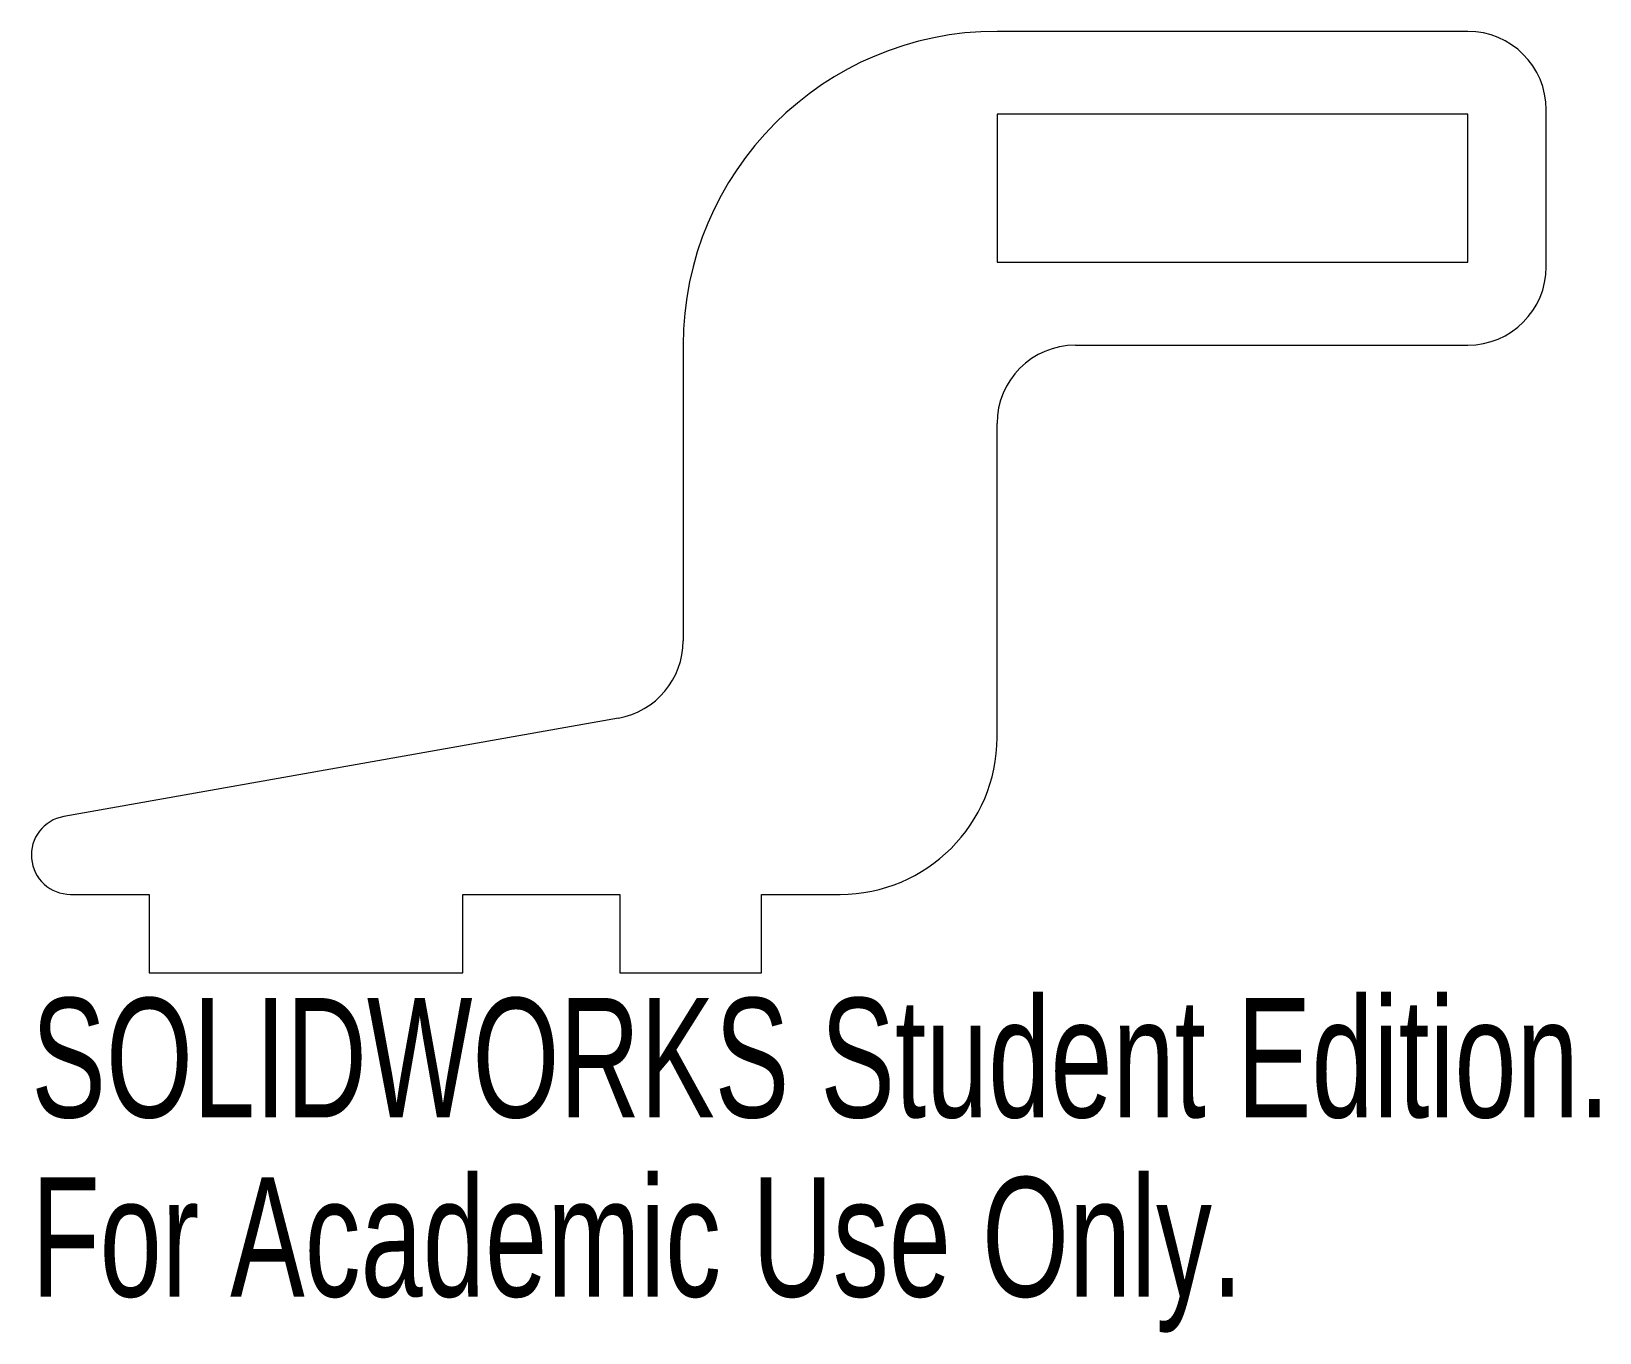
# Model space of a CAD drawing. Header units: inches. Extents: x -0.69 to 1.81, y -0.57 to 1.5.
import ezdxf

# ---------------------------------------------------------------- set-up
doc = ezdxf.new("R2010")
doc.units = ezdxf.units.IN
doc.header["$MEASUREMENT"] = 0
doc.styles.add('SLDTEXTSTYLE0', font='TXT', dxfattribs={"width": 0.7})

msp = doc.modelspace()

# ---------------------------------------------------------------- linework, layer by layer
at = {"color": 7, "linetype": 'Continuous', "lineweight": 15}
for p, q in [((1.6009, 1.5), (0.8509, 1.5)), ((1.7259, 1.125), (1.7259, 1.375)), ((0.8509, 1.368), (0.8509, 1.132)), ((1.6009, 1.368), (0.8509, 1.368)), ((1.6009, 1.132), (1.6009, 1.368)), ((0.8509, 1.132), (1.6009, 1.132)), ((0.3509, 1), (0.3509, 0.5289)), ((0.9759, 1), (1.6009, 1)), ((0.8509, 0.375), (0.8509, 0.875)), ((0.2477, 0.4058), (-0.6359, 0.249)), ((-0.625, 0.125), (-0.5, 0.125)), ((-0.5, 0.125), (-0.5, 0)), ((0, 0), (0, 0.125)), ((0, 0.125), (0.25, 0.125)), ((0.25, 0.125), (0.25, 0)), ((0.4759, 0), (0.4759, 0.125)), ((0.4759, 0.125), (0.6009, 0.125)), ((-0.5, 0), (0, 0)), ((0.25, 0), (0.4759, 0))]:
    msp.add_line(p, q, dxfattribs=at)
for centre, radius, start, end in [((0.8509, 1), 0.5, 90, 180), ((1.6009, 1.375), 0.125, 0, 90), ((1.6009, 1.125), 0.125, 270, 0), ((0.9759, 0.875), 0.125, 90, 180), ((0.2259, 0.5289), 0.125, 280.0598, 0), ((0.6009, 0.375), 0.25, 270, 0), ((-0.625, 0.1875), 0.0625, 100.0598, 270)]:
    msp.add_arc(centre, radius, start, end, dxfattribs=at)

# ---------------------------------------------------------------- texts
at = {"color": 7, "linetype": 'Continuous', "char_height": 0.1903, "attachment_point": 1, "style": 'SLDTEXTSTYLE0'}
for s, insert in [('SOLIDWORKS Student Edition.', (-0.6875, -0.0401)), ('For Academic Use Only.', (-0.6875, -0.3256))]:
    msp.add_mtext(s, dxfattribs=dict(at, insert=insert))

doc.saveas('drawing.dxf')
